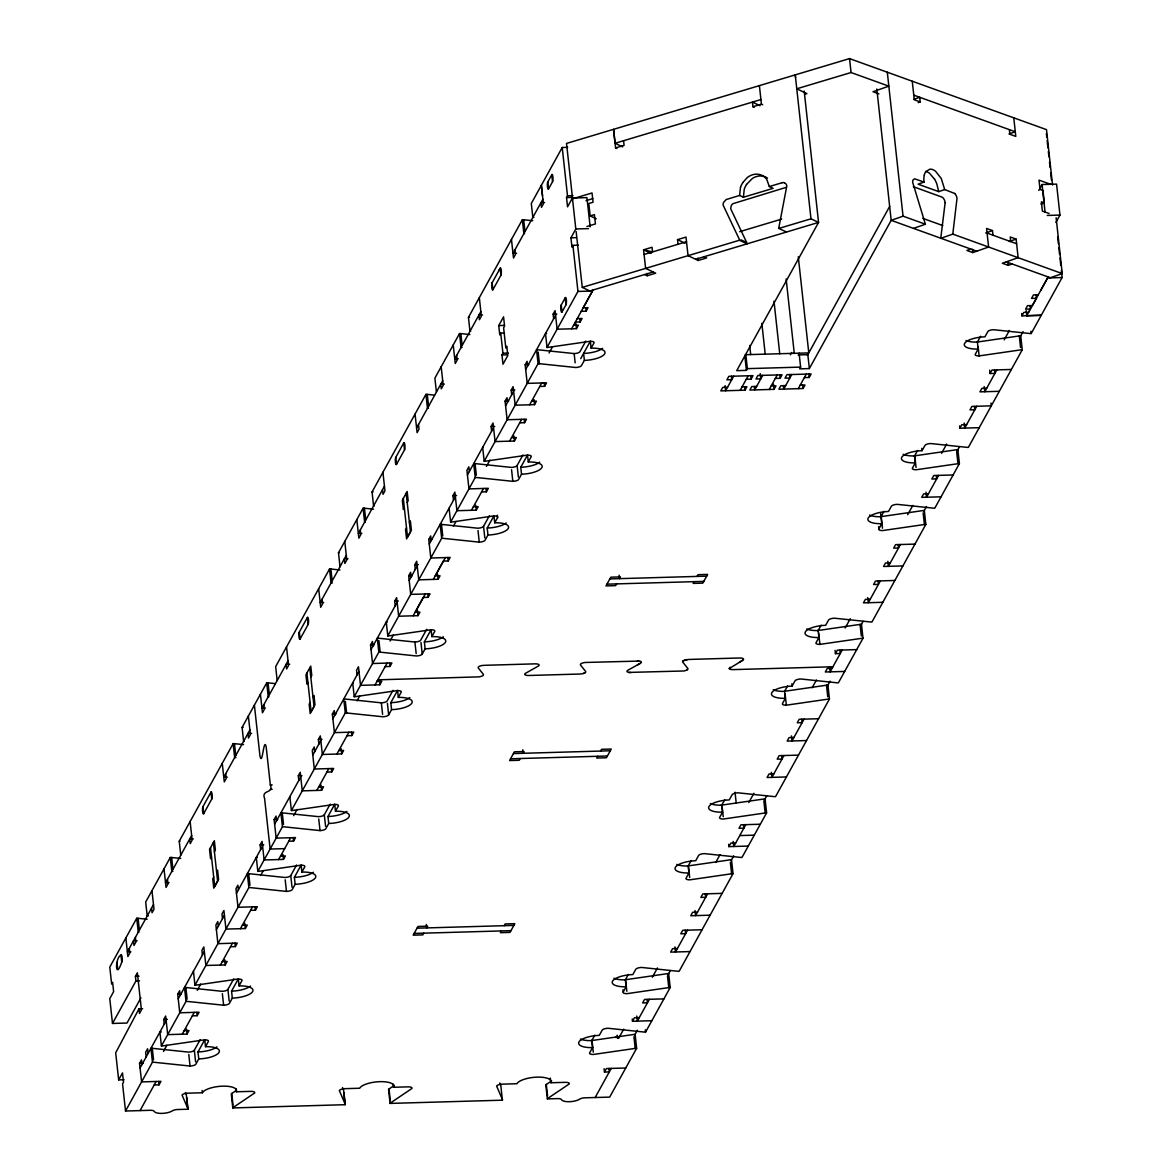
<?xml version="1.0" encoding="UTF-8"?>
<svg xmlns="http://www.w3.org/2000/svg" width="1172" height="1172" viewBox="0 0 1172 1172"><rect width="100%" height="100%" fill="white"/><g stroke="black" fill="none" stroke-linecap="round" stroke-linejoin="round"><path stroke-width="1.5" d="M832.955 666.765L733.174 669.622A4.966 1.67 -6.2 0 1 729.248 668.553L742.638 660.349A4.966 1.67 -6.2 0 0 739.635 657.99L688.491 659.455L683.217 660.788A4.966 1.67 -6.2 0 0 682.734 662.077L687.847 668.465L686.645 670.164A4.966 1.67 -6.2 0 1 683.305 670.999L628.719 672.42A4.966 1.67 -6.2 0 1 627.943 670.194L640.395 663.293A4.966 1.67 -6.2 0 0 639.619 661.067L585.033 662.473A4.966 1.67 -6.2 0 0 580.492 665.007L585.604 671.41A4.966 1.67 -6.2 0 1 585.121 672.699L583.451 673.461A4.966 1.67 -6.2 0 1 579.862 674.032L528.704 675.497A4.966 1.67 -6.2 0 1 525.1 673.548L538.754 665.813A4.966 1.67 -6.2 0 0 535.165 663.85L484.007 665.33A4.966 1.67 -6.2 0 0 478.264 667.952L483.362 674.34A4.966 1.67 -6.2 0 1 478.835 676.874L377.838 679.833L376.959 681.43L381.794 681.298L379.875 684.785L360.507 685.342L358.471 666.765L356.552 670.267L357.05 674.911M729.248 668.553L730.185 667.249M284.65 848.645L270.131 849.055L264.594 798.454C261.048 789.386 273.852 793.971 270.336 784.947L266.234 747.414C263.788 734.99 262.411 768.07 259.92 755.72L254.397 705.119M945.145 202.639L940.882 237.301A5.01 2.696 70.6 0 0 940.94 238.282L952.792 234.107L1062.228 273.589L1056.133 217.772M740.455 187.491L739.605 195.446L743.4 197.248L773.095 188.355L769.315 186.538L766.84 179.58A17.082 14.108 -64.4 0 0 763.704 176.357A16.804 13.874 -63.7 0 0 759.705 174.525L756.834 174.145A17.36 14.372 -64.8 0 0 747.326 177.499L742.711 182.656M147.145 919.244L138.076 918.291A4.966 1.67 -6.2 0 0 136.728 918.262L109.787 967.076L111.648 984.099L112.615 982.356L113.625 991.629L109.772 998.617L112.483 1023.449L127.016 1023.039L140.918 997.855M180.708 858.446L171.639 857.494A4.966 1.67 -6.2 0 0 170.292 857.464L145.68 902.044L147.203 915.977A4.966 1.67 -6.2 0 0 148.273 915.903M180.766 855.179L179.243 841.247L233.14 743.634A4.966 1.67 -6.2 0 1 234.473 743.663L243.542 744.616M244.318 741.305A4.966 1.67 -6.2 0 1 243.6 741.349L242.091 727.416L266.703 682.822A4.966 1.67 -6.2 0 1 268.051 682.866L275.288 683.613M339.939 569.973L330.885 569.035A4.966 1.685 -6.2 0 0 329.537 568.991L275.654 666.619L277.178 680.536M340.012 566.721L338.488 552.788L363.1 508.194A4.966 1.685 -6.2 0 1 364.448 508.223L373.516 509.175M374.293 505.879A4.966 1.67 -6.2 0 1 373.575 505.908L372.051 491.976L425.934 394.363A4.966 1.685 -6.2 0 1 427.282 394.393L434.534 395.154M469.913 334.547L460.845 333.595A4.966 1.685 -6.2 0 0 459.512 333.566L434.885 378.146L436.409 392.078M470.69 331.237A4.966 1.685 -6.2 0 1 469.972 331.28L468.448 317.348L522.346 219.735A4.996 1.685 -6.2 0 1 523.694 219.765L532.747 220.717M567.658 147.335L562.223 147.496L531.297 203.518L532.821 217.45A4.966 1.685 -6.2 0 0 533.89 217.377M120.994 955.121C114.885 957.26 115.017 981.828 121.756 962.08A3.721 0.82 88.1 0 0 122.108 957.363A3.721 0.82 88.1 0 0 120.994 955.092L121.756 962.08M202.932 806.673L210.975 792.126A3.721 0.806 88.4 0 1 212.073 794.294A3.721 0.806 88.4 0 1 211.736 799.084L203.694 813.646A3.721 0.806 88.4 0 1 202.595 811.478A3.721 0.806 88.4 0 1 202.932 806.673L203.694 813.646M299.343 632.045L307.372 617.498A3.721 0.806 88.4 0 1 308.47 619.666A3.721 0.806 88.4 0 1 308.133 624.456L300.105 639.004A3.721 0.806 88.4 0 1 298.992 636.836A3.721 0.806 88.4 0 1 299.343 632.045L300.105 639.004M395.74 457.417L403.769 442.855A3.721 0.806 88.4 0 1 404.882 445.038A3.721 0.806 88.4 0 1 404.53 449.828L396.502 464.376A3.721 0.806 88.4 0 1 395.404 462.208A3.721 0.806 88.4 0 1 395.74 457.417L396.502 464.376M492.137 282.774L500.18 268.227A3.721 0.806 88.4 0 1 501.279 270.395A3.721 0.806 88.4 0 1 500.942 275.186L492.899 289.748A3.721 0.806 88.4 0 1 491.8 287.565A3.721 0.806 88.4 0 1 492.137 282.774L492.899 289.748M547.749 182.056L551.807 174.687A3.721 0.806 88.4 0 1 552.92 176.869A3.721 0.806 88.4 0 1 552.569 181.66L548.511 189.014L547.749 182.056A3.721 0.806 88.4 0 0 547.456 186.758A3.721 0.806 88.4 0 0 548.555 188.941M498.833 270.659L500.18 268.227L500.942 275.186M153.488 904.594L127.382 951.898L130.898 951.796M191.651 835.475L165.53 882.765L169.061 882.663M249.885 729.966L223.779 777.256L227.295 777.168M288.048 660.847L261.942 708.137L265.458 708.035M346.297 555.338L320.19 602.628L323.706 602.525M384.445 486.204L358.339 533.509L361.87 533.407M416.587 428L442.694 380.695M480.857 311.576L454.751 358.866L458.267 358.764M542.885 199.196L512.984 253.357L516.618 253.255M112.483 1023.449L135.937 980.964L135.439 976.32L137.358 972.819L141.431 1009.971L139.497 1013.458L138.985 1008.814L142.618 1008.711M590.146 226.841L586.938 197.614L572.419 198.024L567.556 206.843L566.53 197.555L567.497 195.812L562.223 147.496M500.722 333.097L499.755 334.855L498.745 325.567L503.564 316.836L504.575 326.109L503.623 327.867L505.821 347.981L506.773 346.238L507.798 355.526L502.978 364.258L501.953 354.97L502.92 353.226L500.722 333.097L504.356 332.995M211.517 856.996L210.55 858.754L209.539 849.466L214.359 840.734L215.37 850.022L214.403 851.766M307.914 682.368L306.961 684.111L305.936 674.823L310.756 666.092L311.781 675.38L310.814 677.123M404.325 507.74L403.358 509.483L402.348 500.195L407.167 491.464L408.178 500.752L407.211 502.495M138.985 1008.814L115.691 1052.793L118.65 1079.881L124.1 1079.72M213.714 877.125L212.747 878.868L213.773 888.156L218.593 879.425L217.567 870.137L216.6 871.88M310.111 702.482L309.159 704.24L310.17 713.528L314.99 704.797L313.979 695.509L313.012 697.252M406.523 527.854L405.556 529.598L406.567 538.886L411.387 530.154L410.376 520.866L409.409 522.609M578.353 245.182L572.918 245.344L571.951 247.087L570.94 237.799L575.804 228.98L572.419 198.024M118.65 1079.881L122.503 1072.893L123.529 1082.181L122.562 1083.924L125.521 1111.012L150.265 1110.294A4.966 1.67 -6.2 0 1 153.752 1110.895L155.041 1112.213A9.933 3.355 -6.2 0 0 170.57 1111.774L173.383 1110.323A4.966 1.67 -6.2 0 1 177.646 1109.518L187.857 1109.225A4.966 1.67 -6.2 0 0 187.93 1108.727L186.67 1097.124M154.191 1084.979L159.026 1084.847L160.96 1081.346L141.592 1081.903L139.556 1063.326L141.49 1059.84L141.988 1064.484M164.241 1024.167L163.743 1019.523L165.662 1016.036L167.699 1034.612L187.066 1034.056L189 1030.554L184.151 1030.701M192.34 1015.86L197.189 1015.714L199.123 1012.227L179.756 1012.784L177.719 994.208L179.653 990.721L180.151 995.35M260.653 849.539L260.14 844.895L262.074 841.408L264.096 859.97L283.463 859.413L285.397 855.926L280.548 856.073M288.752 841.218L293.586 841.086L295.52 837.584L276.153 838.141L274.116 819.58L276.05 816.078L276.563 820.722M298.816 780.42L298.303 775.776L300.237 772.275L302.259 790.851L321.626 790.294L323.56 786.808L318.711 786.939M318.901 744.03L318.388 739.385L320.308 735.899L322.344 754.475L341.711 753.918L343.645 750.417L338.796 750.563M346.985 735.708L351.834 735.577L353.768 732.09L334.401 732.632L332.365 714.07L334.298 710.569L334.796 715.213M385.149 666.59L389.998 666.443L391.917 662.956L372.55 663.513L370.528 644.937L372.447 641.45L372.96 646.094M395.213 605.778L394.7 601.133L396.634 597.647L398.67 616.223L418.023 615.666L419.957 612.165L415.122 612.311L423.312 597.456L428.146 597.324L430.08 593.838L410.713 594.38L408.676 575.818L410.61 572.317L411.123 576.961M415.298 569.402L414.785 564.758L416.719 561.256L418.741 579.832L438.108 579.276L440.042 575.789L435.208 575.921L443.397 561.08L448.231 560.948L450.165 557.447L430.798 558.004L428.762 539.428L430.695 535.941L431.208 540.585M453.461 500.268L452.949 495.624L454.883 492.137L456.904 510.714L476.272 510.157L478.205 506.656L473.356 506.802M491.61 431.15L491.112 426.505L493.031 423.004L495.067 441.58L514.435 441.024L516.354 437.537L511.519 437.669M519.709 422.828L524.558 422.696L526.477 419.195L507.11 419.752L505.088 401.176L507.007 397.689L507.52 402.333M511.695 394.759L511.197 390.115L513.116 386.628L515.153 405.204L534.52 404.648L536.439 401.146L531.605 401.293M539.794 386.452L544.643 386.306L546.562 382.819L527.195 383.376L525.173 364.8L527.092 361.313L527.605 365.957M553.653 318.769L553.14 314.125L555.074 310.639L557.096 329.215L576.463 328.658L578.397 325.157L573.548 325.303M140.069 1067.97L166.175 1020.68M178.232 998.852L204.338 951.547M216.38 929.718L224.423 915.171M236.466 893.342L262.572 846.052M274.629 824.224L300.735 776.919M312.792 755.09L320.82 740.543M332.877 718.714L358.984 671.41M371.026 649.581L397.147 602.291M409.189 580.462L417.217 565.9M429.274 544.072L455.381 496.782M467.438 474.953L493.544 427.648M505.601 405.82L513.629 391.272M525.686 369.444L555.572 315.283M561.198 305.086L565.256 297.732A3.721 0.806 88.4 0 1 566.369 299.915A3.721 0.806 88.4 0 1 566.017 304.705L561.959 312.06A3.721 0.806 88.4 0 1 560.905 309.804A3.721 0.806 88.4 0 1 561.242 305.013L561.959 312.06M125.521 1111.012L152.463 1062.198L150.939 1048.266A4.966 1.67 -6.2 0 1 152.287 1048.31L188.531 1052.104A4.966 1.67 -6.2 0 0 194.347 1050.215L200.192 1039.623M152.463 1062.198A4.966 1.67 -6.2 0 1 153.81 1062.242L190.054 1066.037A4.966 1.67 -6.2 0 0 195.87 1064.147L198.757 1058.917A17.375 5.875 -6.2 0 0 219.076 1052.31A17.375 5.875 -6.2 0 0 205.51 1046.684L208.396 1041.454A4.966 1.67 -6.2 0 0 204.514 1039.842L162.835 1045.878A4.966 1.67 -6.2 0 1 161.414 1045.995L186.026 1001.401L184.502 987.469A4.966 1.67 -6.2 0 1 185.85 987.498L222.094 991.307A4.966 1.67 -6.2 0 0 227.91 989.417L233.755 978.825M186.026 1001.401A4.966 1.67 -6.2 0 1 187.374 1001.43L223.618 1005.224A4.966 1.67 -6.2 0 0 229.434 1003.349L232.32 998.105A17.375 5.875 -6.2 0 0 252.639 991.512A17.375 5.875 -6.2 0 0 239.073 985.886L241.959 980.642A4.966 1.67 -6.2 0 0 238.077 979.03L196.413 985.081A4.966 1.67 -6.2 0 1 194.977 985.183L248.874 887.57L247.351 873.638A4.966 1.67 -6.2 0 1 248.698 873.667L284.942 877.476A4.966 1.67 -6.2 0 0 290.744 875.587L296.589 864.995M248.874 887.57A4.966 1.67 -6.2 0 1 250.207 887.6L286.466 891.409A4.966 1.67 -6.2 0 0 292.268 889.519L295.154 884.274A17.375 5.875 -6.2 0 0 315.473 877.682A17.375 5.875 -6.2 0 0 301.907 872.056L304.793 866.811A4.966 1.67 -6.2 0 0 300.926 865.2L259.246 871.25A4.966 1.67 -6.2 0 1 257.825 871.353L282.437 826.758L280.914 812.841A4.966 1.67 -6.2 0 1 282.262 812.87L318.506 816.664A4.966 1.67 -6.2 0 0 324.307 814.789L330.152 804.182M282.437 826.758A4.966 1.67 -6.2 0 1 283.785 826.802L320.029 830.596A4.966 1.67 -6.2 0 0 325.831 828.707L328.717 823.477A17.375 5.875 -6.2 0 0 349.051 816.869A17.375 5.875 -6.2 0 0 335.47 811.244L338.371 806.014A4.966 1.67 -6.2 0 0 334.489 804.402L292.81 810.438A4.966 1.685 -6.2 0 1 291.389 810.555L345.271 712.942L343.748 699.01A4.966 1.685 -6.2 0 1 345.095 699.039L381.34 702.834A4.966 1.67 -6.2 0 0 387.141 700.959L393.001 690.352M345.271 712.942A4.966 1.685 -6.2 0 1 346.619 712.972L382.863 716.766A4.966 1.67 -6.2 0 0 388.665 714.876L391.565 709.646A17.375 5.875 -6.2 0 0 411.885 703.039A17.375 5.875 -6.2 0 0 398.304 697.413L401.205 692.183A4.966 1.67 -6.2 0 0 397.323 690.572L355.643 696.608A4.966 1.685 -6.2 0 1 354.222 696.725L378.834 652.13L377.311 638.198A4.966 1.685 -6.2 0 1 378.659 638.242L414.903 642.036A4.966 1.67 -6.2 0 0 420.719 640.146L426.696 629.32M378.834 652.13A4.966 1.685 -6.2 0 1 380.182 652.159L416.426 655.968A4.966 1.67 -6.2 0 0 422.228 654.079L425.128 648.834A17.375 5.875 -6.2 0 0 445.448 642.241A17.375 5.875 -6.2 0 0 431.867 636.616L434.768 631.371A4.966 1.67 -6.2 0 0 430.886 629.774L389.207 635.81A4.966 1.67 -6.2 0 1 387.786 635.913L441.668 538.3L440.159 524.367A4.966 1.67 -6.2 0 1 441.492 524.411L477.737 528.206A4.966 1.67 -6.2 0 0 483.553 526.316L489.398 515.724M441.668 538.3A4.966 1.67 -6.2 0 1 443.016 538.329L479.26 542.138A4.966 1.67 -6.2 0 0 485.076 540.248L487.962 535.003A17.375 5.875 -6.2 0 0 508.282 528.411A17.375 5.875 -6.2 0 0 494.716 522.785L497.602 517.541A4.966 1.67 -6.2 0 0 493.72 515.944L452.055 521.98A4.966 1.685 -6.2 0 1 450.619 522.097L475.246 477.502L473.722 463.57A4.966 1.685 -6.2 0 1 475.056 463.599L511.314 467.408A4.966 1.67 -6.2 0 0 517.116 465.518L522.961 454.926M475.246 477.502A4.966 1.685 -6.2 0 1 476.579 477.531L512.838 481.326A4.966 1.67 -6.2 0 0 518.639 479.451L521.525 474.206A17.375 5.875 -6.2 0 0 541.845 467.613A17.375 5.875 -6.2 0 0 528.279 461.988L531.165 456.743A4.966 1.67 -6.2 0 0 527.297 455.132L485.618 461.167A4.966 1.685 -6.2 0 1 484.183 461.285L538.08 363.672L536.556 349.739A4.966 1.685 -6.2 0 1 537.904 349.769L574.148 353.578A4.966 1.67 -6.2 0 0 579.95 351.688L585.795 341.096M538.08 363.672A4.966 1.685 -6.2 0 1 539.428 363.701L575.672 367.495A4.966 1.67 -6.2 0 0 581.224 365.942L584.374 360.375A17.375 5.875 -6.2 0 0 604.693 353.783A17.375 5.875 -6.2 0 0 591.113 348.157L594.014 342.913A4.966 1.67 -6.2 0 0 590.131 341.301L548.452 347.337A4.966 1.685 -6.2 0 1 547.031 347.454L577.957 291.432L572.918 245.344M163.479 1051.46L166.878 1045.307M197.248 990.296L200.676 984.084M260.624 875.484L263.187 870.825M293.645 815.653L297.073 809.456M357.035 700.841L359.599 696.197M390.056 641.025L393.47 634.814M453.432 526.213L455.996 521.555M486.453 466.383L489.881 460.186M549.082 352.948L552.554 346.663M375.025 684.931L387.082 663.088M471.437 510.289L483.479 488.46M509.586 441.17L521.643 419.342M529.671 404.78L541.728 382.951M571.628 328.79L592.475 291.022L577.957 291.432M140.054 1110.587L156.11 1081.492M182.217 1034.187L194.274 1012.359M220.38 965.069L232.437 943.24M240.465 928.678L252.522 906.85M278.628 859.559L290.671 837.731M316.792 790.426L328.834 768.598M336.877 754.05L348.919 732.222M413.189 615.798L425.246 593.97M433.274 579.422L445.316 557.594M593.017 290.026L583.187 307.84L588.036 307.694L586.103 311.195L581.224 311.327M202.404 955.048L201.906 950.404L203.825 946.917L205.862 965.479L225.229 964.922L227.148 961.436L222.314 961.567M230.503 946.727L235.352 946.595L237.271 943.094L217.904 943.65L215.882 925.074L217.802 921.588L218.314 926.232M222.49 918.658L221.977 914.028L223.911 910.527L225.947 929.103L245.314 928.546L247.233 925.06L242.399 925.191M250.588 910.351L255.437 910.204L257.357 906.718L237.989 907.274L235.968 888.698L237.887 885.212L238.399 889.856M326.915 772.099L331.749 771.952L333.683 768.466L314.316 769.022L312.279 750.446L314.213 746.96L314.711 751.604M481.56 491.962L486.395 491.815L488.328 488.328L468.961 488.885L466.925 470.309L468.859 466.808L469.357 471.452M575.32 322.095L580.155 321.963L582.088 318.462L577.195 318.608M198.757 1058.917L197.995 1051.943L204.748 1039.725L205.51 1046.684M232.32 998.105L231.558 991.146L238.312 978.913L239.073 985.886M295.154 884.274L294.392 877.315L301.145 865.083L301.907 872.056M328.717 823.477L327.97 816.503L334.709 804.285L335.47 811.244M391.565 709.646L390.803 702.673L397.542 690.455L398.304 697.413M425.128 648.834L424.367 641.875L431.12 629.657L431.867 636.616M487.962 535.003L487.2 528.045L493.954 515.827L494.716 522.785M521.525 474.206L520.764 467.247L527.517 455.014L528.279 461.988M580.711 358.647L590.351 341.184L591.113 348.157M423.825 933.161L422.858 934.904L413.174 935.183L417.994 926.451L427.677 926.173L426.725 927.916L426.344 924.43M520.236 758.518L519.269 760.276L509.586 760.555L514.405 751.823L524.089 751.545L523.122 753.288L522.741 749.802M616.633 583.89L615.666 585.634L605.983 585.912L610.802 577.181L620.486 576.902L619.519 578.646L619.138 575.174M733.672 376.197L725.629 390.745L725.087 385.676M804.197 91.079L818.554 222.416L736.719 370.66L746.403 370.381L747.37 368.638L745.846 354.706M740.162 390.335L748.19 375.773M727.563 387.258L722.728 387.39L720.795 390.891L744.996 390.188L746.93 386.701L742.096 386.833M746.271 379.274L751.106 379.127L753.039 375.641L728.823 376.329L726.904 379.831L731.738 379.684L731.357 376.197M762.723 375.362L754.68 389.91L754.314 386.54M769.213 389.5L777.241 374.937M790.382 354.794L791.671 352.464M756.614 386.423L751.779 386.555L749.846 390.056L774.047 389.353L775.981 385.866L771.147 385.998M775.322 378.439L780.156 378.292L782.09 374.806L757.874 375.494L755.955 378.995L760.789 378.849L760.218 373.634M791.774 374.527L783.731 389.075L783.365 385.705M799.099 353.182L800.623 367.114L799.67 368.858L809.354 368.579L891.189 220.336L876.817 88.999M807.391 355.424L889.665 206.404M798.264 388.665L806.292 374.102M501.294 930.934L500.327 932.678L510.01 932.399L514.83 923.668L505.147 923.946L504.18 925.69M597.691 756.306L596.738 758.05L606.422 757.771L611.242 749.04L601.558 749.318L600.591 751.062M694.102 581.664L693.135 583.407L702.819 583.129L707.639 574.397L697.955 574.676L696.988 576.419M785.665 385.588L780.816 385.72L778.897 389.221L803.098 388.518L805.032 385.031L800.183 385.163M804.373 377.604L809.207 377.457L811.141 373.971L786.925 374.659L785.006 378.16L789.84 378.014L789.459 374.542M1038.802 190.421L1042.054 184.531L1056.573 184.121L1059.957 215.077L1055.913 222.431M591.142 1040.516A4.966 1.67 -6.2 0 0 592.007 1040.516L633.686 1034.48A4.966 1.67 -6.2 0 1 635.107 1034.363L636.63 1048.295A4.966 1.67 -6.2 0 0 635.209 1048.413L593.53 1054.448A4.966 1.67 -6.2 0 1 589.648 1052.837L592.549 1047.607L591.787 1040.633L594.775 1035.198M626.844 991.322L625.57 979.719L667.249 973.683A4.966 1.67 -6.2 0 1 668.67 973.566L670.194 987.498A4.966 1.67 -6.2 0 0 668.773 987.6L627.093 993.651A4.966 1.67 -6.2 0 1 623.211 992.039L626.112 986.795L625.35 979.836L628.338 974.401M687.539 865.874A4.966 1.67 -6.2 0 0 688.404 865.888L730.083 859.852A4.966 1.67 -6.2 0 1 731.504 859.735L733.027 873.667A4.966 1.67 -6.2 0 0 731.606 873.77L689.927 879.82A4.966 1.67 -6.2 0 1 686.06 878.209L688.946 872.964L688.184 866.005L691.187 860.57M721.102 805.076A4.966 1.67 -6.2 0 0 721.967 805.076L763.646 799.04A4.966 1.67 -6.2 0 1 765.082 798.938L766.605 812.855A4.966 1.67 -6.2 0 0 765.169 812.972L723.49 819.008A4.966 1.67 -6.2 0 1 719.623 817.397L722.509 812.167L721.747 805.193L724.75 799.773M784.815 691.246L826.494 685.21A4.966 1.67 -6.2 0 1 827.915 685.107L829.439 699.025A4.966 1.67 -6.2 0 0 828.018 699.142L786.339 705.178A4.966 1.67 -6.2 0 1 782.457 703.581L785.343 698.336L784.581 691.363L787.584 685.942M817.514 630.448A4.966 1.67 -6.2 0 0 818.378 630.448L860.058 624.412A4.966 1.685 -6.2 0 1 861.479 624.295L863.002 638.227A4.966 1.685 -6.2 0 0 861.581 638.344L819.902 644.38A4.966 1.67 -6.2 0 1 816.02 642.769L818.92 637.524L818.159 630.565L821.147 625.13M883.996 511.3L880.992 516.735A17.375 5.875 -6.2 0 1 869.609 515.123M913.911 455.805A4.966 1.67 -6.2 0 0 914.775 455.82L956.455 449.77A4.966 1.685 -6.2 0 1 957.876 449.667L959.399 463.599A4.966 1.685 -6.2 0 0 957.978 463.702L916.299 469.738A4.966 1.67 -6.2 0 1 912.417 468.141L915.317 462.896L914.556 455.937L917.559 450.502M976.745 341.975A4.966 1.67 -6.2 0 0 977.624 341.99L1019.288 335.939A4.966 1.685 -6.2 0 1 1020.724 335.837L1022.248 349.769A4.966 1.685 -6.2 0 0 1020.812 349.871L979.133 355.907A4.966 1.67 -6.2 0 1 975.265 354.31L978.151 349.066L977.389 342.107L980.612 336.276M785.343 698.336A17.375 5.875 -6.2 0 1 771.777 692.711A17.375 5.875 -6.2 0 1 792.096 686.103L794.982 680.873A4.966 1.67 -6.2 0 1 800.798 678.984L837.042 682.793A4.966 1.685 -6.2 0 0 838.39 682.822L863.002 638.227M880.348 516.618A4.966 1.67 -6.2 0 0 881.212 516.618L922.891 510.582A4.966 1.685 -6.2 0 1 924.312 510.465L925.836 524.397A4.966 1.685 -6.2 0 0 924.415 524.514L882.736 530.55A4.966 1.67 -6.2 0 1 878.854 528.938L881.754 523.694L880.685 513.57M915.317 462.896A17.375 5.875 -6.2 0 1 901.751 457.27A17.375 5.875 -6.2 0 1 922.071 450.678L924.957 445.433A4.966 1.67 -6.2 0 1 930.758 443.543L967.003 447.352A4.966 1.685 -6.2 0 0 968.35 447.382L1022.248 349.769M615.945 1037.616L617.234 1035.286L617.571 1038.392M618.582 1038.392L623.694 1029.163M652.365 977.214L657.492 967.911M715.74 862.402L720.018 854.652M748.762 802.586L753.904 793.283M812.137 687.774L816.415 680.024M845.159 627.958L850.301 618.655M907.685 514.698L912.827 505.396M941.57 453.315L946.698 444.012M1004.184 339.88L1009.4 330.445M608.927 1068.425L609.308 1071.911L604.459 1072.043L606.393 1068.556L625.76 1068M651.866 1020.709L632.499 1021.266L634.418 1017.765L639.267 1017.633M748.263 846.067L728.896 846.624L730.83 843.137L735.664 842.99M839.899 650.196L840.265 653.522L835.431 653.654L837.35 650.167L856.717 649.61M979.235 427.677L959.868 428.234L961.787 424.747L966.636 424.601M994.545 370.059L994.911 373.37L990.076 373.516L991.995 370.03L1011.363 369.473M1026.189 310.653L1026.731 315.722L1041.263 315.297L1021.896 315.854L1023.83 312.367L1028.664 312.235M595.156 1097.519L611.227 1068.425M649.391 999.291L637.334 1021.12L636.777 1016.051M687.539 930.172L675.497 952.001L674.94 946.932M707.624 893.782L695.582 915.61L695.025 910.541M745.788 824.663L733.745 846.492L733.189 841.423M783.951 755.53L771.894 777.358L771.337 772.304M804.036 719.154L791.979 740.982L791.422 735.913M842.185 650.02L830.142 671.849L829.586 666.795M880.348 580.902L868.306 602.73L867.749 597.661M900.433 544.511L888.391 566.354L887.834 561.285M938.596 475.393L926.539 497.221L925.983 492.152M976.759 406.274L964.703 428.102L964.146 423.033M996.83 369.883L984.788 391.712L984.231 386.643M1026.731 315.722L1047.592 277.954L1062.11 277.53L1061.334 270.439M1029.104 311.43L1029.558 310.624M1036.048 294.773L1036.429 298.259L1032.415 305.526L1027.522 305.672L1025.588 309.159L1030.437 309.027L1030.071 305.716M1040.765 290.319L1048.134 276.958M634.814 1034.905L637.363 1030.276M667.747 975.251L670.311 970.606M731.123 860.438L733.687 855.794M764.144 800.623L766.708 795.964M827.52 685.81L830.084 681.152M860.541 625.98L863.119 621.336M923.917 511.168L926.495 506.524M956.953 451.352L959.516 446.693M1020.446 336.32L1023.053 331.603M636.63 1048.295L609.689 1097.109L584.945 1097.812A4.966 1.67 -6.2 0 0 579.744 1099.116A9.933 3.355 -6.2 0 1 569.328 1101.709A9.933 3.355 -6.2 0 1 561.491 1099.644A4.966 1.67 -6.2 0 0 557.564 1098.603L547.353 1098.897L545.83 1084.964A4.966 1.685 -6.2 0 1 546.313 1084.466L551.66 1080.848M592.549 1047.607A17.375 5.875 -6.2 0 1 578.968 1041.981A17.375 5.875 -6.2 0 1 599.288 1035.374L602.188 1030.144A4.966 1.67 -6.2 0 1 607.99 1028.254L644.234 1032.049A4.966 1.67 -6.2 0 0 645.582 1032.092L670.194 987.498M733.027 873.667L679.145 971.28A4.966 1.67 -6.2 0 1 677.797 971.251L641.553 967.442A4.966 1.67 -6.2 0 0 635.751 969.332L632.851 974.577A17.375 5.875 -6.2 0 0 612.531 981.169A17.375 5.875 -6.2 0 0 626.112 986.795M766.605 812.855L741.979 857.45A4.966 1.67 -6.2 0 1 740.645 857.421L704.387 853.626A4.966 1.67 -6.2 0 0 698.585 855.501L695.699 860.746A17.375 5.875 -6.2 0 0 675.38 867.339A17.375 5.875 -6.2 0 0 688.946 872.964M829.439 699.025L775.542 796.652A4.966 1.67 -6.2 0 1 774.209 796.608L737.95 792.814A4.966 1.67 -6.2 0 0 732.148 794.704L729.262 799.934A17.375 5.875 -6.2 0 0 708.943 806.541A17.375 5.875 -6.2 0 0 722.509 812.167M925.836 524.397L871.953 622.01A4.966 1.685 -6.2 0 1 870.606 621.98L834.361 618.186A4.966 1.67 -6.2 0 0 828.56 620.061L825.659 625.306A17.375 5.875 -6.2 0 0 805.34 631.898A17.375 5.875 -6.2 0 0 818.92 637.524M959.399 463.599L934.787 508.179A4.966 1.685 -6.2 0 1 933.439 508.15L897.195 504.356A4.966 1.67 -6.2 0 0 891.394 506.231L888.493 511.475A17.375 5.875 -6.2 0 0 868.174 518.068A17.375 5.875 -6.2 0 0 881.754 523.694M978.151 349.066A17.375 5.875 -6.2 0 1 964.585 343.44A17.375 5.875 -6.2 0 1 984.905 336.847L988.055 331.28A4.966 1.67 -6.2 0 1 993.607 329.713L1029.851 333.522A4.966 1.685 -6.2 0 0 1031.184 333.551L1062.11 277.53M746.491 184.458L752.453 178.408A17.331 14.357 -64.9 0 1 760.628 175.932L763.485 176.327A16.921 13.976 -64.8 0 1 767.499 178.159M925.792 171.698L929.806 169.178A17.331 9.288 70.8 0 1 935.49 171.185L941.263 178.481L944.691 189.556L954.667 193.468M687.832 669.315L686.645 670.164M343.938 1092.597L345.198 1104.214A4.966 1.67 -6.2 0 1 345.125 1104.698L232.803 1107.936L231.28 1094.003A4.966 1.67 -6.2 0 1 231.763 1093.491L235.777 1090.78M547.353 1098.897A4.966 1.685 -6.2 0 1 547.822 1098.384L569.226 1083.954A4.966 1.67 -6.2 0 0 565.343 1082.342L550.825 1082.752A17.375 5.875 -6.2 0 0 537.245 1077.127A17.375 5.875 -6.2 0 0 516.925 1083.734L502.407 1084.144A4.966 1.67 -6.2 0 0 496.606 1086.034L502.48 1099.688A4.966 1.67 -6.2 0 1 502.407 1100.186L390.071 1103.409L388.562 1089.477A4.966 1.67 -6.2 0 1 389.031 1088.978L394.378 1085.36M683.217 660.788L684.888 660.026M585.121 672.699L583.451 673.461M637.275 665.022L640.395 663.293M739.517 662.077L742.638 660.349M913.75 99.371L919.698 97.291L920.196 101.92L918.218 102.623M1008.96 133.989L1015.289 131.777L913.794 95.152M924.342 175.053A17.302 9.229 70.7 0 0 924.005 182.1L918.086 184.18L938.757 191.637L944.691 189.556M924.019 182.1L914.629 178.789L912.915 180.122A4.996 2.681 70.4 0 0 912.71 182.48L925.382 224.218L903.041 216.161L891.189 220.336L976.745 251.204M913.515 228.394L925.382 224.218M1040.941 204.06L1044.325 202.873L1042.977 190.479L1040.033 189.425L1039.007 180.136L1050.815 184.4M985.711 232.979L992.494 230.591L992.992 235.235M970.841 249.079L966.885 250.456L972.789 252.595L988.611 247.028L986.59 228.452L992.494 230.591M1009.326 241.491L1016.109 239.103L1018.146 257.679L1002.324 263.246L1008.228 265.37L1012.183 263.978M1062.228 273.589L1050.361 277.749L1006.279 261.854M1052.544 185.015L1046.493 129.638L849.539 58.6L566.53 143.424L572.581 198.8L592.036 192.97L593.047 202.258L588.813 203.532L590.161 215.912L596.211 218.798M616.853 148.507L615.578 147.906L613.557 129.33L615.08 143.262L760.921 99.547M878.912 93.848L873.008 91.724L888.83 86.157L851.062 72.532L796.77 88.794L806.863 93.614L804.754 94.258M615.578 147.906L624.075 145.357L623.563 140.713M760.013 105.7L752.439 102.081L752.951 106.725L761.434 104.191L762.694 104.791M586.029 200.661L592.812 198.625M590.161 215.912L594.394 214.637L595.42 223.925L586.938 226.474M739.605 195.446L726.113 199.577L723.563 202.434A4.996 4.131 -64.3 0 0 723.139 205.173L739.298 239.264A5.01 4.161 -63.9 0 1 739.517 240.231L747.077 243.849A5.01 4.146 -64.4 0 0 746.857 242.882L730.713 208.792L731.123 206.038A4.966 4.087 -64.3 0 1 732.925 203.679L786.163 187.374M769.315 186.538L782.046 182.729M678.031 244.274L677.519 239.63L686.001 237.096L688.037 255.657L698.131 260.477L706.613 257.943L704.094 256.727M644.087 254.456L686.514 241.74M739.605 231.704L781.68 219.091M576.155 231.558L582.264 287.374L739.503 240.231M784.449 182.788L785.826 183.77A4.996 4.131 -64.1 0 1 786.793 186.099L778.882 227.397A5.01 4.146 -64.3 0 0 778.897 228.423L810.98 218.812L818.554 222.416L695.611 259.276M653.17 271.992L589.838 290.978L582.264 287.374M644.688 274.541L647.208 275.742L655.705 273.193L645.611 268.388L643.575 249.812L652.057 247.263L652.57 251.907L643.575 249.812L651.149 253.416M686.03 659.733L687.275 659.543M567.497 195.812L572.947 195.651M566.53 197.555L571.98 197.394M544.584 202.595L540.966 202.697L541.464 207.341L543.398 203.84L541.361 185.264L542.504 195.724M575.804 228.98L588.505 228.613M1047.255 215.443L1059.957 215.077M570.94 237.799L576.375 237.638M1038.304 294.758L1033.47 294.905L1031.536 298.391L1036.429 298.259M482.556 314.96L478.923 315.063L479.436 319.707L481.355 316.22L479.333 297.644M553.14 314.125L556.773 314.023M498.745 325.567L504.194 325.406M502.92 353.226L508.37 353.065M501.953 354.97L507.403 354.808M745.245 354.72L808.783 352.904L798.279 256.771M798.147 354.926L807.83 354.647L809.354 368.579M525.173 364.8L528.806 364.697M747.37 368.638L800.623 367.114M444.393 384.094L440.76 384.196L441.273 388.84L443.206 385.339L441.17 366.763M511.197 390.115L514.83 390.012M505.088 401.176L508.721 401.073M986.721 388.225L981.872 388.357L979.953 391.858L999.32 391.302M491.112 426.505L494.745 426.403M953.114 474.968L933.762 475.524L931.828 479.026L936.662 478.879L936.311 475.568M452.949 495.624L456.582 495.522M928.473 493.734L923.639 493.866L921.705 497.353L941.072 496.811M428.762 539.428L432.395 539.325M347.996 558.722L344.363 558.824L344.876 563.468L346.795 559.982L344.773 541.405M914.966 544.101L895.598 544.658L893.665 548.144L898.514 548.013L898.133 544.526M414.785 564.758L418.419 564.655M408.676 575.818L412.31 575.716M890.31 562.853L885.475 563L883.542 566.486L902.909 565.93M609.836 578.924L706.672 576.141M606.95 584.169L703.786 581.385M894.881 580.477L875.513 581.034L873.579 584.535L878.429 584.389L878.048 580.916M394.7 601.133L398.334 601.031M870.225 599.229L865.39 599.375L863.456 602.862L882.824 602.305M370.528 644.937L374.161 644.834M289.748 664.231L286.115 664.334L286.627 668.978L288.561 665.476L286.525 646.915M832.076 668.362L827.227 668.494L825.308 671.995L844.675 671.439M332.365 714.07L335.998 713.968M251.599 733.35L247.966 733.452L248.464 738.096L250.398 734.61L248.361 716.033M818.554 718.729L799.187 719.286L797.268 722.787L802.102 722.641L801.721 719.168M318.388 739.385L322.022 739.283M793.913 737.481L789.064 737.628L787.144 741.114L806.512 740.558M513.439 753.567L610.275 750.783M510.553 758.797L607.374 756.013M798.469 755.12L779.102 755.676L777.183 759.163L782.017 759.031L781.636 755.544M298.303 775.776L301.937 775.659M270.336 784.947L272.153 784.888M773.828 773.872L768.993 774.003L767.059 777.505L786.427 776.948M270.351 789.371L272.168 789.327M274.116 819.58L277.749 819.462M193.351 838.859L189.718 838.962L190.23 843.606L192.149 840.119L190.128 821.543M760.32 824.238L740.953 824.795L739.019 828.296L743.868 828.15L743.502 824.839M260.14 844.895L263.773 844.792M739.766 835.577L754.285 835.153M722.157 893.372L702.79 893.928L700.856 897.415L705.705 897.283L705.324 893.797M697.516 912.124L692.667 912.256L690.733 915.757L710.1 915.2M417.042 928.195L513.863 925.411M137.109 940.735L133.476 940.838L133.989 945.482L135.923 941.98L135.41 937.336M414.141 933.439L510.977 930.656M702.072 929.748L682.705 930.304L680.771 933.791L685.62 933.659L685.239 930.172M677.431 948.5L672.582 948.646L670.662 952.133L690.03 951.576M135.439 976.32L139.072 976.217M135.937 980.964L139.571 980.861M177.719 994.208L181.352 994.105M663.909 998.881L644.541 999.438L642.622 1002.924L647.457 1002.778L647.091 999.467M163.743 1019.523L167.376 1019.42M139.556 1063.326L143.189 1063.224M232.803 1107.936A4.966 1.67 -6.2 0 1 233.287 1107.423L254.676 1092.978A4.966 1.67 -6.2 0 0 250.793 1091.366L236.275 1091.791A17.375 5.875 -6.2 0 0 222.709 1086.166A17.375 5.875 -6.2 0 0 202.39 1092.758L187.857 1093.183A4.966 1.67 -6.2 0 0 182.056 1095.058L187.93 1108.727M345.198 1104.214L339.323 1090.546A4.966 1.67 -6.2 0 1 345.125 1088.656L359.658 1088.246A17.375 5.875 -6.2 0 1 379.977 1081.653A17.375 5.875 -6.2 0 1 393.543 1087.279L408.076 1086.854A4.966 1.67 -6.2 0 1 411.943 1088.466L390.554 1102.911A4.966 1.67 -6.2 0 0 390.071 1103.409M637.407 660.92L638.564 660.935M630.946 672.567L628.719 672.42M920.196 101.92L914.292 99.796L912.256 81.22M1044.325 202.873L1041.381 201.804L1042.391 211.092L1049.145 213.524M913.31 186.685L942.229 197.204A4.966 2.652 70.6 0 1 945.145 202.61M1016.109 239.103L1010.205 236.978L1010.718 241.622M987.088 233.096L1016.622 243.747M922.847 218.388L942.771 225.566M752.951 106.725L754.211 107.326M622.654 146.881L615.08 143.262M778.897 228.423L786.471 232.041M741.07 239.864L744.865 241.681M677.519 239.63L685.093 243.249M934.465 179.067L929.557 173.324A17.346 9.273 70.6 0 0 925.719 171.39M499.785 1083.031L500.957 1085.77A4.966 1.67 -6.2 0 1 500.883 1086.254L502.407 1100.186M342.502 1087.543L343.689 1090.282A4.966 1.67 -6.2 0 1 343.616 1090.78L345.125 1104.698M185.425 1092.524L186.407 1094.794A4.966 1.67 -6.2 0 1 186.333 1095.293L187.857 1109.225M938.757 191.637L936.78 183.77A17.067 9.127 70.7 0 0 934.509 178.994M1046.376 133.593L1046.772 137.168M1047.167 140.757L1047.944 147.906M1048.339 151.481L1048.925 156.858M1049.511 162.219L1050.097 167.596M1050.683 172.958L1051.46 180.122M1057.657 236.759L1058.433 243.849M1058.814 247.395L1059.591 254.485M1059.986 258.03L1060.763 265.121M1042.054 184.531L1045.058 212.059M1013.765 117.845L1015.802 136.406L1009.883 134.282L1009.385 129.638M1030.935 331.237L1031.184 333.551M1021.647 313.539L1021.896 315.854M1019.288 335.939L1020.563 347.557M1007.861 262.059L1008.228 265.37M989.71 370.206L990.076 373.516M990.97 403.065L991.278 405.849L971.91 406.406L969.991 409.892L974.826 409.76L974.459 406.435M972.438 249.27L972.789 252.595M978.122 346.634L979.133 355.907M959.604 425.919L959.868 428.234M956.704 452.099L957.978 463.702M887.307 72.225L903.041 216.161M921.807 448.349L922.071 450.678M923.14 512.897L924.415 524.514M914.775 455.82L916.05 467.423M849.539 58.6L851.062 72.532M881.212 516.618L882.487 528.22M878.604 526.624L878.854 528.938M860.058 624.412L861.317 636.015M795.554 77.66L795.246 74.862L810.98 218.812M808.827 373.985L809.207 377.457M835.065 650.343L835.431 653.654M802.717 385.046L803.098 388.518M786.134 278.951L794.264 353.314M826.494 685.21L827.754 696.827M759.397 85.615L761.434 104.191M818.627 632.763L819.902 644.38M773.989 301.131L779.732 353.739M779.776 374.82L780.156 378.292M773.476 384.138L774.047 389.353M761.844 323.325L765.213 354.149M791.847 683.789L792.096 686.103M749.699 345.506L750.695 354.574M750.725 375.641L751.106 379.127M785.064 693.575L786.339 705.178M744.879 356.449L746.403 370.381M744.616 386.701L744.996 390.188M763.91 801.37L765.169 812.972M697.882 258.162L698.131 260.477M735.02 792.199L736.206 803.04M728.647 844.309L728.896 846.624M730.346 862.167L731.606 873.77M721.967 805.076L723.241 816.694M646.959 273.428L647.208 275.742M688.404 865.888L689.678 877.491M667.498 975.998L668.773 987.6M585.751 307.87L586.103 311.195M579.803 318.638L580.155 321.963M584.374 360.375L583.612 353.417A17.375 5.875 -6.2 0 0 602.584 348.333M575.921 323.677L576.463 328.658M574.148 353.578L575.159 362.851M551.763 174.775L552.525 181.733M565.212 297.82L565.973 304.779M645.332 1029.763L645.582 1032.092M632.235 1018.937L632.499 1021.266M633.935 1036.795L635.209 1048.413M622.962 989.71L623.211 992.039M547.031 347.454L545.507 333.522A4.966 1.685 -6.2 0 0 546.577 333.449M544.277 382.995L544.643 386.306M523.694 219.765L524.953 231.367M538.153 352.098L539.428 363.701M522.346 219.735L523.869 233.653A4.996 1.685 -6.2 0 1 524.558 233.653M533.978 399.667L534.52 404.648M514.918 249.87L515.431 254.514L513.497 258.001L511.461 239.44M604.093 1068.732L604.459 1072.043M524.192 419.371L524.558 422.696M592.007 1040.516L593.281 1052.119M513.893 436.057L514.435 441.024M517.116 465.518L518.39 477.121M511.563 469.723L512.838 481.326M497.353 515.226L497.602 517.541M484.183 461.285L482.674 447.352A4.966 1.685 -6.2 0 0 483.377 447.323M486.028 488.504L486.395 491.815M550.313 1078.108L550.825 1082.752M546.313 1084.466L547.573 1096.069M483.553 526.316L484.812 537.933M460.845 333.595L462.12 345.198M475.056 463.599L476.33 475.217M459.512 333.566L461.036 347.483A4.966 1.685 -6.2 0 1 462.046 347.498M475.729 505.176L476.272 510.157M478 530.52L479.26 542.138M456.67 355.38L457.183 360.024L455.249 363.51L453.227 344.934M449.096 508.165L450.619 522.097M447.851 557.462L448.231 560.948M427.282 394.393L428.556 406.01M441.492 524.411L442.767 536.014M425.934 394.363L427.458 408.296A4.966 1.685 -6.2 0 1 428.483 408.31M437.537 574.06L438.108 579.276M418.521 424.498L419.019 429.142L417.1 432.644L415.064 414.068M427.765 593.838L428.146 597.324M403.769 442.855L404.53 449.828M406.201 493.178L410.42 531.868L407.534 537.113L403.3 498.408M417.452 610.436L418.023 615.666M420.968 642.476L422.228 654.079M414.903 642.036L416.177 653.639M382.922 472.272L384.958 490.848L383.024 494.35L382.526 489.706M387.786 635.913L386.262 621.995A4.966 1.67 -6.2 0 0 387.331 621.922M389.631 663.132L389.998 666.443M387.405 703.273L388.665 714.876M364.448 508.223L365.723 519.841M378.908 640.557L380.182 652.159M363.1 508.194L364.624 522.126A4.966 1.685 -6.2 0 1 365.312 522.126M379.332 679.819L379.875 684.785M381.34 702.834L382.614 714.451M360.273 530.008L360.786 534.652L358.852 538.153L356.815 519.577M354.222 696.725L352.699 682.793A4.966 1.685 -6.2 0 0 353.417 682.749M393.206 1084.173L393.543 1087.279M351.454 732.09L351.834 735.577M389.031 1088.978L390.305 1100.581M330.885 569.035L332.145 580.638M345.344 701.354L346.619 712.972M329.537 568.991L331.061 582.923A4.966 1.685 -6.2 0 1 332.409 582.953M341.14 748.688L341.711 753.918M322.11 599.141L322.622 603.785L320.689 607.272L318.667 588.696M331.368 768.48L331.749 771.952M307.372 617.498L308.133 624.456M309.789 667.806L314.023 706.496L311.122 711.741L306.903 673.05M321.055 785.064L321.626 790.294M324.307 814.789L325.582 826.392M318.755 818.994L320.029 830.596M289.865 796.623L291.389 810.555M293.234 837.76L293.586 841.086M290.744 875.587L292.018 887.189M268.051 682.866L269.311 694.469M282.262 812.87L283.521 824.473M266.703 682.822L268.227 696.754A4.966 1.67 -6.2 0 1 268.915 696.754M282.921 854.447L283.463 859.413M285.192 879.791L286.466 891.409M263.861 704.65L264.374 709.28L262.455 712.781L260.418 694.205M257.825 871.353L256.302 857.421A4.966 1.67 -6.2 0 0 257.371 857.362M255.056 906.732L255.437 910.204M234.473 743.663L235.748 755.266M248.698 873.667L249.958 885.285M233.14 743.634L234.664 757.552A4.966 1.67 -6.2 0 1 235.997 757.595M244.743 923.316L245.314 928.546M225.713 773.769L226.211 778.413L224.292 781.9L222.255 763.338M234.971 943.108L235.352 946.595M210.975 792.126L211.736 799.084M213.392 842.434L217.611 881.139L214.725 886.369L210.491 847.678M224.658 959.707L225.229 964.922M227.91 989.417L229.17 1001.02M235.938 1088.7L236.275 1091.791M222.358 993.622L223.618 1005.224M231.763 1093.491L233.023 1105.108M193.453 971.251L194.977 985.183M196.823 1012.403L197.189 1015.714M202.126 1090.443L202.39 1092.758M194.347 1050.215L195.607 1061.832M171.639 857.494L172.914 869.097M185.85 987.498L187.124 999.115M170.292 857.464L171.815 871.382A4.966 1.67 -6.2 0 1 172.841 871.397M186.524 1029.075L187.066 1034.056M188.795 1054.434L190.054 1066.037M167.464 879.278L167.977 883.922L166.043 887.409L164.021 868.833M151.964 890.676L154.001 909.238L152.067 912.739L151.554 908.095M161.414 1045.995L159.89 1032.063A4.966 1.67 -6.2 0 0 161.326 1031.946M158.66 1081.522L159.026 1084.847M138.076 918.291L139.351 929.909M152.287 1048.31L153.561 1059.913M136.728 918.262L138.252 932.194A4.966 1.67 -6.2 0 1 138.941 932.194M148.097 1053.423L147.599 1048.779L145.665 1052.266L146.178 1056.91M129.301 948.397L129.814 953.041L127.88 956.542L125.858 937.966M116.98 962.388L117.742 969.361M952.792 234.107L957.011 198.464A4.937 2.652 70.7 0 0 954.667 193.483M743.4 197.248L744.235 189.293A17.067 13.991 -64.5 0 1 746.535 184.487M625.35 979.836A17.375 5.875 -6.2 0 1 613.967 978.224M591.787 1040.633A17.375 5.875 -6.2 0 1 580.404 1039.022M216.966 1046.86A17.375 5.875 -6.2 0 1 197.995 1051.943M250.53 986.062A17.375 5.875 -6.2 0 1 231.558 991.146M721.747 805.193A17.375 5.875 -6.2 0 1 710.364 803.582M688.184 866.005A17.375 5.875 -6.2 0 1 676.801 864.394M313.364 872.232A17.375 5.875 -6.2 0 1 294.392 877.315M346.941 811.42A17.375 5.875 -6.2 0 1 327.97 816.503M409.775 697.589A17.375 5.875 -6.2 0 1 390.803 702.673M784.581 691.363A17.375 5.875 -6.2 0 1 773.212 689.751M443.338 636.792A17.375 5.875 -6.2 0 1 424.367 641.875M818.159 630.565A17.375 5.875 -6.2 0 1 806.776 628.954M914.556 455.937A17.375 5.875 -6.2 0 1 903.173 454.311M506.172 522.961A17.375 5.875 -6.2 0 1 487.2 528.045M539.735 462.164A17.375 5.875 -6.2 0 1 520.764 467.247M977.389 342.107A17.375 5.875 -6.2 0 1 966.006 340.495M782.002 182.715A4.996 4.131 -64.1 0 1 784.405 182.773M740.499 187.505A16.906 13.976 -64.5 0 1 742.74 182.686M924.298 174.994A17.082 9.142 70.6 0 1 925.763 171.669M179.961 841.203A4.966 1.67 -6.2 0 1 179.243 841.247M339.191 552.745A4.966 1.685 -6.2 0 1 338.488 552.788M243.161 727.343A4.966 1.67 -6.2 0 1 242.091 727.416M469.533 317.275A4.966 1.685 -6.2 0 1 468.448 317.348M373.121 491.918A4.966 1.67 -6.2 0 1 372.051 491.976"/></g></svg>
